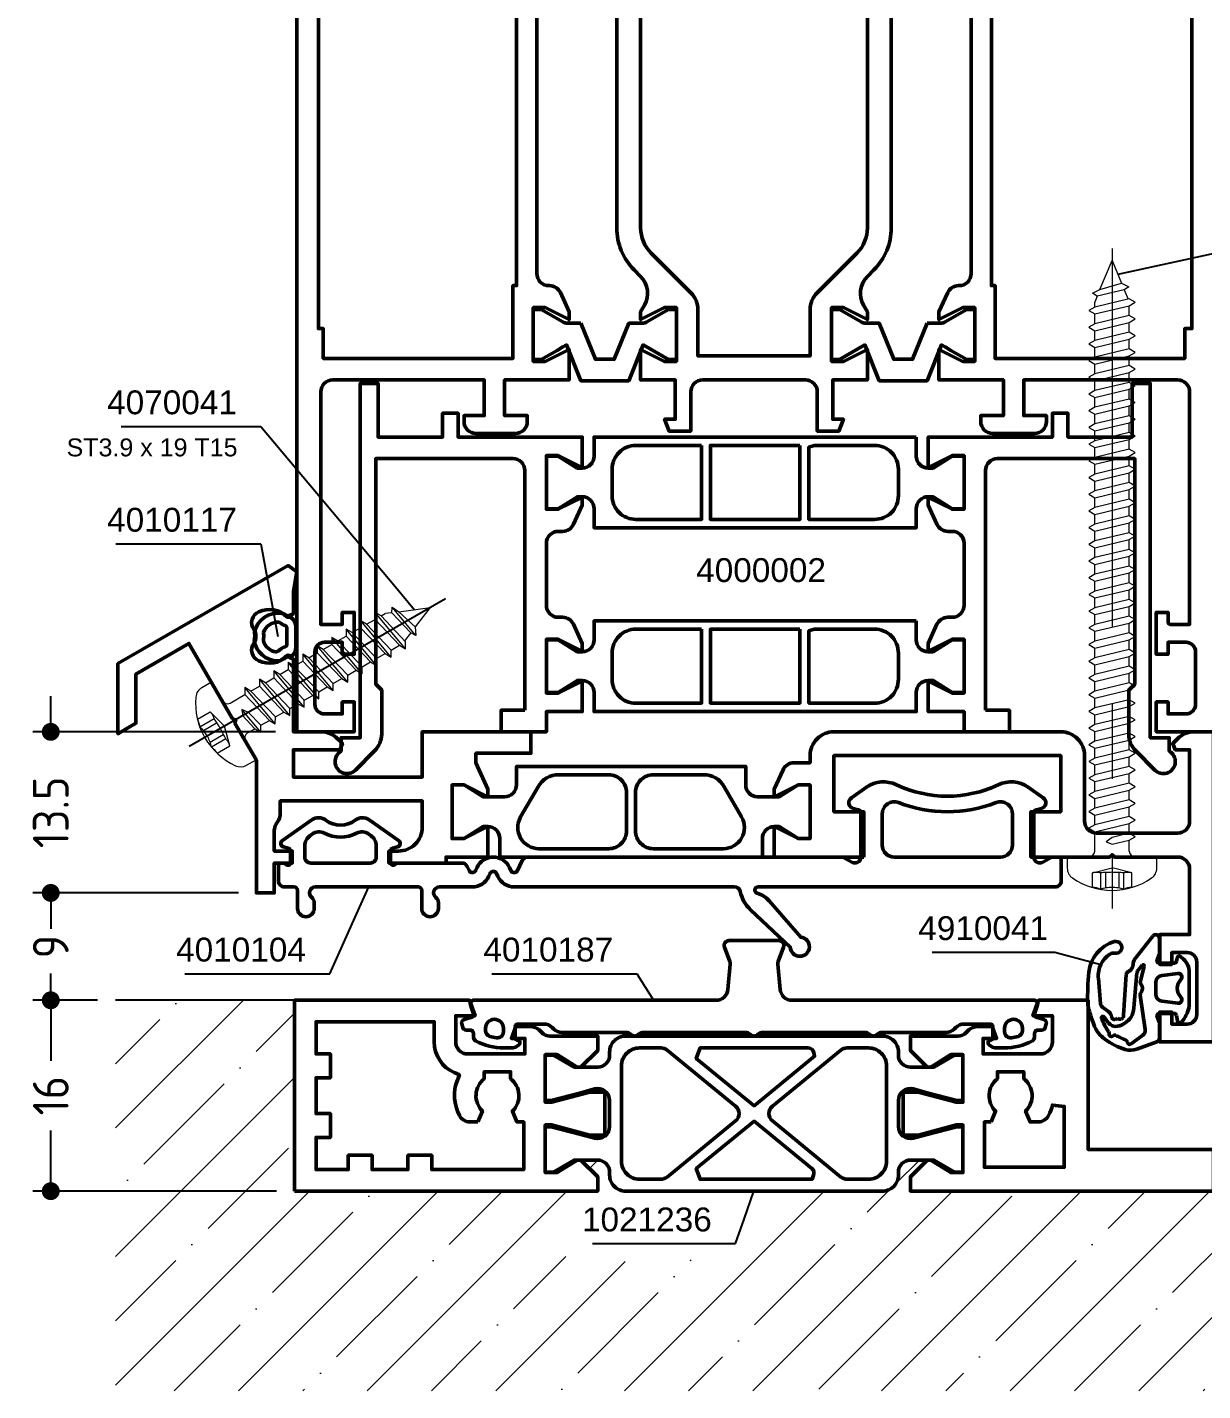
# Model space of a CAD drawing. Header units: millimetres. Extents: x 37 to 193, y 34 to 248.
# Drawn here: x 37.4 to 135.9, y 33.5 to 147.8 of the extents above; entities that cross this region are included whole.
import ezdxf
from ezdxf.enums import TextEntityAlignment as Align

# ---------------------------------------------------------------- set-up
doc = ezdxf.new("R2010")
doc.units = ezdxf.units.MM
doc.linetypes.add('CENTER', pattern=[50.8, 31.75, -6.35, 6.35, -6.35])
doc.linetypes.add('HIDDEN', pattern=[9.525, 6.35, -3.175])
for name, color, linetype, lineweight in [('AM_5', 3, 'Continuous', 25), ('AM_C', 50, 'Continuous', 50), ('AM_S', 80, 'Continuous', 50), ('Cent3', 70, 'CENTER', 18), ('CHide4', 10, 'HIDDEN', 13), ('Cont2', 2, 'Continuous', 25), ('Cont3', 70, 'Continuous', 18), ('Cont4', 10, 'Continuous', 13)]:
    doc.layers.add(name, color=color, linetype=linetype, lineweight=lineweight)
doc.layers.add('Cent4', color=10, linetype='CENTER')
doc.layers.add('WBC-GER-ENG', color=7, linetype='Continuous')
doc.styles.add('HBS_DIMTEXTSTYLE', font='isocp.shx')
doc.styles.add('SWISSL', font='swissl.ttf')
doc.dimstyles.new('Konstruktionsschnitt 1-1$0', dxfattribs={"dimscale": 0, "dimtxt": 3, "dimasz": 1.5, "dimexe": 1.5, "dimexo": 1.5, "dimgap": 1.5, "dimtad": 0, "dimdsep": 46, "dimtxsty": 'HBS_DIMTEXTSTYLE', "dimblk": 'PUNKT', "dimcen": 0, "dimclrd": 3, "dimclre": 3, "dimclrt": 2, "dimadec": 1, "dimazin": 2, "dimtfac": 0.7, "dimtofl": 0, "dimtmove": 0, "dimatfit": 3, "dimfxl": 0, "dimtolj": 1, "dimtzin": 0, "dimarcsym": 0})

# ---------------------------------------------------------------- blocks, each defined once
blk = doc.blocks.new('ws4070043')
at = {"layer": 'Cent3'}
blk.add_line((0, -51), (0, 4.3), dxfattribs=at)
at = {"layer": 'CHide4', "ltscale": 0.3}
for p, q in [((-0.97, 1.33), (-0.97, 2.72)), ((-0.56, 1.33), (-0.56, 2.61)), ((0.56, 1.33), (0.56, 2.61)), ((0.97, 1.33), (0.97, 2.72))]:
    blk.add_line(p, q, dxfattribs=at)
for points in [[(-1.65, 2.56), (-1.65, 1.33)], [(1.65, 2.56), (1.65, 1.33)], [(-1.65, 1.33), (0, 0.89)], [(1.65, 1.33), (0, 0.89)]]:
    blk.add_lwpolyline(points, dxfattribs=at)
for centre, radius, start, end in [((-1.59, 3.84), 1.28, 267.2848, 298.8872), ((0, 5.49), 2.94, 250.6988, 289.3012), ((1.59, 3.84), 1.28, 241.1128, 272.7152), ((-1.31, 2.49), 1.21, 253.6643, 286.3357), ((0, 11.41), 10.13, 264.4948, 275.5052), ((1.31, 2.49), 1.21, 253.6643, 286.3357)]:
    blk.add_arc(centre, radius, start, end, dxfattribs=at)
at = {"layer": 'Cont4'}
blk.add_lwpolyline([(3.32, 1.75, 0.314856), (-3.32, 1.75, 0.244912), (-3.75, 0.93), (-3.75, 0), (3.75, 0), (3.75, 0.93, 0.244912), (3.32, 1.75, 0.138291)], format="xyb", dxfattribs=at)
for points in [[(-1.95, -1.7), (-1.45, -1.99), (0, -1.64), (0.5, -1.27), (0, -1.07), (-1.45, -1.41)], [(-1.95, -3.1), (-1.45, -3.39), (1.45, -2.7), (1.95, -2.41), (1.45, -2.12), (-1.45, -2.81)], [(-1.95, -4.5), (-1.45, -4.79), (1.45, -4.1), (1.95, -3.81), (1.45, -3.52), (-1.45, -4.21)], [(-1.95, -5.9), (-1.45, -6.19), (1.45, -5.5), (1.95, -5.21), (1.45, -4.92), (-1.45, -5.61)], [(-1.95, -7.3), (-1.45, -7.59), (1.45, -6.9), (1.95, -6.61), (1.45, -6.32), (-1.45, -7.01)], [(-1.95, -8.7), (-1.45, -8.99), (1.45, -8.3), (1.95, -8.01), (1.45, -7.72), (-1.45, -8.41)], [(-1.95, -10.1), (-1.45, -10.39), (1.45, -9.7), (1.95, -9.41), (1.45, -9.12), (-1.45, -9.81)], [(-1.95, -11.5), (-1.45, -11.79), (1.45, -11.1), (1.95, -10.81), (1.45, -10.52), (-1.45, -11.21)], [(-1.95, -12.9), (-1.45, -13.19), (1.45, -12.5), (1.95, -12.21), (1.45, -11.92), (-1.45, -12.61)], [(-1.95, -14.3), (-1.45, -14.59), (1.45, -13.9), (1.95, -13.61), (1.45, -13.32), (-1.45, -14.01)], [(-1.95, -15.7), (-1.45, -15.99), (1.45, -15.3), (1.95, -15.01), (1.45, -14.72), (-1.45, -15.41)], [(-1.95, -17.1), (-1.45, -17.39), (1.45, -16.7), (1.95, -16.41), (1.45, -16.12), (-1.45, -16.81)], [(-1.95, -18.5), (-1.45, -18.79), (1.45, -18.1), (1.95, -17.81), (1.45, -17.52), (-1.45, -18.21)], [(-1.95, -19.9), (-1.45, -20.19), (1.45, -19.5), (1.95, -19.21), (1.45, -18.92), (-1.45, -19.61)], [(-1.95, -21.3), (-1.45, -21.59), (1.45, -20.9), (1.95, -20.61), (1.45, -20.32), (-1.45, -21.01)], [(-1.95, -22.7), (-1.45, -22.99), (1.45, -22.3), (1.95, -22.01), (1.45, -21.72), (-1.45, -22.41)], [(-1.95, -24.1), (-1.45, -24.39), (1.45, -23.7), (1.95, -23.41), (1.45, -23.12), (-1.45, -23.81)], [(-1.95, -25.5), (-1.45, -25.79), (1.45, -25.1), (1.95, -24.81), (1.45, -24.52), (-1.45, -25.21)], [(-1.95, -26.9), (-1.45, -27.19), (1.45, -26.5), (1.95, -26.21), (1.45, -25.92), (-1.45, -26.61)], [(-1.95, -28.3), (-1.45, -28.59), (1.45, -27.9), (1.95, -27.61), (1.45, -27.32), (-1.45, -28.01)], [(-1.95, -29.7), (-1.45, -29.99), (1.45, -29.3), (1.95, -29.01), (1.45, -28.72), (-1.45, -29.41)], [(-1.95, -31.1), (-1.45, -31.39), (1.45, -30.7), (1.95, -30.41), (1.45, -30.12), (-1.45, -30.81)], [(-1.95, -32.5), (-1.45, -32.79), (1.45, -32.1), (1.95, -31.81), (1.45, -31.52), (-1.45, -32.21)], [(-1.95, -33.9), (-1.45, -34.19), (1.45, -33.5), (1.95, -33.21), (1.45, -32.92), (-1.45, -33.61)], [(-1.95, -35.3), (-1.45, -35.59), (1.45, -34.9), (1.95, -34.61), (1.45, -34.32), (-1.45, -35.01)], [(-1.95, -36.7), (-1.45, -36.99), (1.45, -36.3), (1.95, -36.01), (1.45, -35.72), (-1.45, -36.41)], [(-1.95, -38.1), (-1.45, -38.39), (1.45, -37.7), (1.95, -37.41), (1.45, -37.12), (-1.45, -37.81)], [(-1.95, -39.5), (-1.45, -39.79), (1.45, -39.1), (1.95, -38.81), (1.45, -38.52), (-1.45, -39.21)], [(-1.95, -40.9), (-1.45, -41.19), (1.45, -40.5), (1.95, -40.21), (1.45, -39.92), (-1.45, -40.61)], [(-1.95, -42.3), (-1.45, -42.59), (1.45, -41.9), (1.95, -41.61), (1.45, -41.32), (-1.45, -42.01)], [(-1.95, -43.7), (-1.45, -43.99), (1.45, -43.3), (1.95, -43.01), (1.45, -42.72), (-1.45, -43.41)], [(-1.45, -45.39), (1.45, -44.7), (1.95, -44.41), (1.45, -44.12), (-1.45, -44.81), (-1.95, -45.1)], [(-1.45, -46.21), (-1.95, -46.5), (-1.45, -46.79), (1.45, -46.1), (1.95, -45.81), (1.45, -45.52)], [(1.24, -47), (1.63, -47.27), (1.01, -47.57), (-0.78, -48.11), (-1.41, -47.8), (-1.02, -47.54)]]:
    blk.add_lwpolyline(points, close=True, dxfattribs=at)
for points in [[(-1.45, -0.5), (-1.45, -1.41)], [(1.45, -0.5), (1.45, -2.12)], [(-1.45, -1.99), (-1.45, -2.81)], [(-1.45, -3.39), (-1.45, -4.21)], [(1.45, -2.7), (1.45, -3.52)], [(1.45, -4.1), (1.45, -4.92)], [(-1.45, -4.79), (-1.45, -5.61)], [(1.45, -5.5), (1.45, -6.32)], [(-1.45, -6.19), (-1.45, -7.01)], [(-1.45, -7.59), (-1.45, -8.41)], [(1.45, -6.9), (1.45, -7.72)], [(-1.45, -8.99), (-1.45, -9.81)], [(1.45, -8.3), (1.45, -9.12)], [(1.45, -9.7), (1.45, -10.52)], [(-1.45, -10.39), (-1.45, -11.21)], [(1.45, -11.1), (1.45, -11.92)], [(-1.45, -11.79), (-1.45, -12.61)], [(1.45, -12.5), (1.45, -13.32)], [(-1.45, -13.19), (-1.45, -14.01)], [(-1.45, -14.59), (-1.45, -15.41)], [(1.45, -13.9), (1.45, -14.72)], [(-1.45, -15.99), (-1.45, -16.81)], [(1.45, -15.3), (1.45, -16.12)], [(1.45, -16.7), (1.45, -17.52)], [(-1.45, -17.39), (-1.45, -18.21)], [(1.45, -18.1), (1.45, -18.92)], [(-1.45, -18.79), (-1.45, -19.61)], [(-1.45, -20.19), (-1.45, -21.01)], [(1.45, -19.5), (1.45, -20.32)], [(-1.45, -21.59), (-1.45, -22.41)], [(1.45, -20.9), (1.45, -21.72)], [(1.45, -22.3), (1.45, -23.12)], [(-1.45, -22.99), (-1.45, -23.81)], [(1.45, -23.7), (1.45, -24.52)], [(-1.45, -24.39), (-1.45, -25.21)], [(1.45, -25.1), (1.45, -25.92)], [(-1.45, -25.79), (-1.45, -26.61)], [(-1.45, -27.19), (-1.45, -28.01)], [(1.45, -26.5), (1.45, -27.32)], [(1.45, -27.9), (1.45, -28.72)], [(-1.45, -28.59), (-1.45, -29.41)], [(1.45, -29.3), (1.45, -30.12)], [(-1.45, -29.99), (-1.45, -30.81)], [(1.45, -30.7), (1.45, -31.52)], [(-1.45, -31.39), (-1.45, -32.21)], [(-1.45, -32.79), (-1.45, -33.61)], [(1.45, -32.1), (1.45, -32.92)], [(-1.45, -34.19), (-1.45, -35.01)], [(1.45, -33.5), (1.45, -34.32)], [(1.45, -34.9), (1.45, -35.72)], [(-1.45, -35.59), (-1.45, -36.41)], [(1.45, -36.3), (1.45, -37.12)], [(-1.45, -36.99), (-1.45, -37.81)], [(1.45, -37.7), (1.45, -38.52)], [(-1.45, -38.39), (-1.45, -39.21)], [(-1.45, -39.79), (-1.45, -40.61)], [(1.45, -39.1), (1.45, -39.92)], [(1.45, -40.5), (1.45, -41.32)], [(-1.45, -41.19), (-1.45, -42.01)], [(1.45, -41.9), (1.45, -42.72)], [(-1.45, -42.59), (-1.45, -43.41)], [(1.45, -43.3), (1.45, -44.12)], [(-1.45, -43.99), (-1.45, -44.81)], [(-1.45, -45.39), (-1.45, -46.21)], [(1.45, -44.7), (1.45, -45.52)], [(-1.02, -47.54), (-1.34, -46.76)], [(1.24, -47), (1.45, -46.5)], [(1.45, -46.1), (1.45, -46.5)], [(1.01, -47.57), (0, -50), (-0.78, -48.11)]]:
    blk.add_lwpolyline(points, dxfattribs=at)
for centre, start, end in [((-1.95, -0.5), 0, 90), ((1.95, -0.5), 90, 180)]:
    blk.add_arc(centre, 0.5, start, end, dxfattribs=at)
blk = doc.blocks.new('*S399')
at = {"layer": 'WBC-GER-ENG', "color": 3}
for p, q in [((154.08, 132.62), (131.22, 127.64)), ((192.27, 132.62), (154.08, 132.62))]:
    blk.add_line(p, q, dxfattribs=at)
at = {"layer": 'WBC-GER-ENG', "color": 3, "linetype": 'Continuous'}
blk.add_line((131.22, 127.64), (128.77, 127.11), dxfattribs=at)
at = {"layer": 'WBC-GER-ENG', "color": 2, "insert": (156.08, 133.62), "char_height": 2, "attachment_point": 7, "style": 'SWISSL'}
blk.add_mtext('4070044\\PST3.9 x 50 T15\\PSchraubenabstand < 400 mm\\P\\fSwis721 Lt BT|b0|i1|c0|p34;Screw distance < 400 mm', dxfattribs=at)
blk = doc.blocks.new('ws4070041')
at = {"layer": 'Cent4'}
blk.add_line((0, -20.5), (0, 4.3), dxfattribs=at)
at = {"layer": 'CHide4'}
for p, q in [((-0.97, 1.33), (-0.97, 2.72)), ((-0.56, 1.33), (-0.56, 2.61)), ((0.56, 1.33), (0.56, 2.61)), ((0.97, 1.33), (0.97, 2.72))]:
    blk.add_line(p, q, dxfattribs=at)
for points in [[(-1.65, 2.56), (-1.65, 1.33)], [(1.65, 2.56), (1.65, 1.33)], [(-1.65, 1.33), (0, 0.89)], [(1.65, 1.33), (0, 0.89)]]:
    blk.add_lwpolyline(points, dxfattribs=at)
for centre, radius, start, end in [((-1.59, 3.84), 1.28, 267.2848, 298.8872), ((0, 5.49), 2.94, 250.6988, 289.3012), ((1.59, 3.84), 1.28, 241.1128, 272.7152), ((-1.31, 2.49), 1.21, 253.6643, 286.3357), ((0, 11.41), 10.13, 264.4948, 275.5052), ((1.31, 2.49), 1.21, 253.6643, 286.3357)]:
    blk.add_arc(centre, radius, start, end, dxfattribs=at)
at = {"layer": 'Cont3'}
blk.add_lwpolyline([(3.32, 1.75, 0.314856), (-3.32, 1.75, 0.244912), (-3.75, 0.93), (-3.75, 0), (3.75, 0), (3.75, 0.93, 0.244912), (3.32, 1.75, 0.138291)], format="xyb", dxfattribs=at)
for points in [[(-1.95, -1.5), (-1.45, -1.79), (0, -1.44), (0.5, -1.07), (0, -0.87), (-1.45, -1.21)], [(-1.95, -2.9), (-1.45, -3.19), (1.45, -2.5), (1.95, -2.21), (1.45, -1.92), (-1.45, -2.61)], [(-1.95, -4.3), (-1.45, -4.59), (1.45, -3.9), (1.95, -3.61), (1.45, -3.32), (-1.45, -4.01)], [(-1.95, -5.7), (-1.45, -5.99), (1.45, -5.3), (1.95, -5.01), (1.45, -4.72), (-1.45, -5.41)], [(-1.95, -7.1), (-1.45, -7.39), (1.45, -6.7), (1.95, -6.41), (1.45, -6.12), (-1.45, -6.81)], [(-1.95, -8.5), (-1.45, -8.79), (1.45, -8.1), (1.95, -7.81), (1.45, -7.52), (-1.45, -8.21)], [(-1.95, -9.9), (-1.45, -10.19), (1.45, -9.5), (1.95, -9.21), (1.45, -8.92), (-1.45, -9.61)], [(-1.95, -11.3), (-1.45, -11.59), (1.45, -10.9), (1.95, -10.61), (1.45, -10.32), (-1.45, -11.01)], [(-1.95, -12.7), (-1.45, -12.99), (1.45, -12.3), (1.95, -12.01), (1.45, -11.72), (-1.45, -12.41)], [(-1.45, -14.39), (1.45, -13.7), (1.95, -13.41), (1.45, -13.12), (-1.45, -13.81), (-1.95, -14.1)], [(-1.45, -15.21), (-1.95, -15.5), (-1.45, -15.79), (1.45, -15.1), (1.95, -14.81), (1.45, -14.52)], [(1.24, -16), (1.63, -16.27), (1.01, -16.57), (-0.78, -17.11), (-1.41, -16.8), (-1.02, -16.54)]]:
    blk.add_lwpolyline(points, close=True, dxfattribs=at)
for points in [[(-1.95, -1.5), (0.5, -1.07)], [(-1.45, -0.5), (-1.45, -1.21)], [(1.45, -0.5), (1.45, -1.92)], [(-1.95, -2.9), (1.95, -2.21)], [(-1.45, -1.79), (-1.45, -2.61)], [(-1.45, -1.79), (-1.45, -2.61)], [(-1.45, -1.79), (-1.45, -2.21)], [(-1.45, -3.19), (-1.45, -4.01)], [(1.45, -2.5), (1.45, -3.32)], [(-1.95, -4.3), (1.95, -3.61)], [(1.45, -3.9), (1.45, -4.72)], [(-1.95, -5.7), (1.95, -5.01)], [(-1.45, -4.59), (-1.45, -5.41)], [(1.45, -5.3), (1.45, -6.12)], [(-1.95, -7.1), (1.95, -6.41)], [(-1.45, -5.99), (-1.45, -6.81)], [(1.45, -6.7), (1.45, -7.52)], [(-1.95, -8.5), (1.95, -7.81)], [(-1.45, -7.39), (-1.45, -8.21)], [(-1.45, -8.79), (-1.45, -9.61)], [(1.45, -8.1), (1.45, -8.92)], [(-1.95, -9.9), (1.95, -9.21)], [(-1.45, -10.19), (-1.45, -11.01)], [(1.45, -9.5), (1.45, -10.32)], [(-1.95, -11.3), (1.95, -10.61)], [(1.45, -10.9), (1.45, -11.72)], [(-1.95, -12.7), (1.95, -12.01)], [(-1.45, -11.59), (-1.45, -12.41)], [(1.45, -12.3), (1.45, -13.12)], [(-1.95, -14.1), (1.95, -13.41)], [(-1.45, -12.99), (-1.45, -13.81)], [(1.45, -13.7), (1.45, -14.52)], [(-1.95, -15.5), (1.95, -14.81)], [(-1.45, -14.39), (-1.45, -15.21)], [(-1.02, -16.54), (-1.34, -15.76)], [(1.24, -16), (1.45, -15.5)], [(1.45, -15.1), (1.45, -15.5)], [(-1.41, -16.8), (1.63, -16.27)], [(1.01, -16.57), (0, -19), (-0.78, -17.11)]]:
    blk.add_lwpolyline(points, dxfattribs=at)
for centre, start, end in [((-1.95, -0.5), 0, 90), ((1.95, -0.5), 90, 180)]:
    blk.add_arc(centre, 0.5, start, end, dxfattribs=at)
blk = doc.blocks.new('*S400')
at = {"layer": 'AM_5', "color": 3}
for p, q in [((45.26, 114.36), (56.96, 114.36)), ((56.96, 114.36), (68.24, 100.92))]:
    blk.add_line(p, q, dxfattribs=at)
at = {"layer": 'AM_5', "color": 3, "linetype": 'Continuous'}
blk.add_line((68.24, 100.92), (69.84, 99.01), dxfattribs=at)
at = {"layer": 'AM_5', "color": 2, "insert": (54.96, 115.36), "char_height": 2, "attachment_point": 9, "style": 'SWISSL'}
blk.add_mtext('4070041', dxfattribs=at)
blk = doc.blocks.new('ZAHL rechts')
at = {"layer": 'AM_5', "color": 2, "style": 'SWISSL'}
blk.add_attdef('XXX', text='', height=1.5, dxfattribs=at).set_placement((-1.95, -2.5), align=Align.RIGHT)
blk = doc.blocks.new('PUNKT')
at = {"color": 0, "linetype": 'Continuous'}
blk.add_line((-0.5, 0), (-1, 0), dxfattribs=at)
at = {"color": 0, "linetype": 'Continuous', "const_width": 0.5}
blk.add_lwpolyline([(-0.25, 0, 1), (0.25, 0, 1)], format="xyb", close=True, dxfattribs=at)
blk = doc.blocks.new('*D50')
at = {"layer": 'AM_5', "color": 3, "lineweight": -2, "transparency": 16777216}
for p, q in [((39.36, 90.27), (39.36, 91.77)), ((58.19, 88.77), (37.86, 88.77)), ((55.09, 75.27), (37.86, 75.27)), ((39.36, 73.77), (39.36, 72.27))]:
    blk.add_line(p, q, dxfattribs=at)
at = {"layer": 'AM_5', "color": 3, "lineweight": -2, "transparency": 16777216, "xscale": 1.5, "yscale": 1.5, "zscale": 1.5}
for p, rotation in [((39.36, 88.77), 270), ((39.36, 75.27), 90)]:
    blk.add_blockref('PUNKT', p, dxfattribs=dict(at, rotation=rotation))
at = {"layer": 'AM_5', "color": 2, "transparency": 16777216, "insert": (39.36, 82.02), "char_height": 3, "attachment_point": 5, "rotation": 90, "style": 'HBS_DIMTEXTSTYLE'}
blk.add_mtext('\\A1;13.5', dxfattribs=at)
blk = doc.blocks.new('*D51')
at = {"layer": 'AM_5', "color": 3, "lineweight": -2, "transparency": 16777216}
for p, q in [((55.09, 75.27), (37.86, 75.27)), ((39.36, 73.77), (39.36, 73.04)), ((39.36, 67.77), (39.36, 68.51)), ((43.29, 66.27), (37.86, 66.27))]:
    blk.add_line(p, q, dxfattribs=at)
at = {"layer": 'AM_5', "color": 3, "lineweight": -2, "transparency": 16777216, "xscale": 1.5, "yscale": 1.5, "zscale": 1.5}
for p, rotation in [((39.36, 75.27), 90), ((39.36, 66.27), 270)]:
    blk.add_blockref('PUNKT', p, dxfattribs=dict(at, rotation=rotation))
at = {"layer": 'AM_5', "color": 2, "transparency": 16777216, "insert": (39.36, 70.77), "char_height": 3, "attachment_point": 5, "rotation": 90, "style": 'HBS_DIMTEXTSTYLE'}
blk.add_mtext('\\A1;9', dxfattribs=at)
blk = doc.blocks.new('*D52')
at = {"layer": 'AM_5', "color": 3, "lineweight": -2, "transparency": 16777216}
for p, q in [((43.29, 66.27), (37.86, 66.27)), ((39.36, 64.77), (39.36, 61.2)), ((39.36, 51.77), (39.36, 55.35)), ((58.29, 50.27), (37.86, 50.27))]:
    blk.add_line(p, q, dxfattribs=at)
at = {"layer": 'AM_5', "color": 3, "lineweight": -2, "transparency": 16777216, "xscale": 1.5, "yscale": 1.5, "zscale": 1.5}
for p, rotation in [((39.36, 66.27), 90), ((39.36, 50.27), 270)]:
    blk.add_blockref('PUNKT', p, dxfattribs=dict(at, rotation=rotation))
at = {"layer": 'AM_5', "color": 2, "transparency": 16777216, "insert": (39.36, 58.27), "char_height": 3, "attachment_point": 5, "rotation": 90, "style": 'HBS_DIMTEXTSTYLE'}
blk.add_mtext('\\A1;16', dxfattribs=at)
blk = doc.blocks.new('*S401')
at = {"layer": 'AM_5', "color": 3}
for p, q in [((44.81, 104.52), (56.96, 104.52)), ((56.96, 104.52), (57.93, 99.23))]:
    blk.add_line(p, q, dxfattribs=at)
at = {"layer": 'AM_5', "color": 3, "linetype": 'Continuous'}
blk.add_line((57.93, 99.23), (58.38, 96.77), dxfattribs=at)
at = {"layer": 'AM_5', "color": 2, "insert": (54.96, 105.52), "char_height": 2, "attachment_point": 9, "style": 'SWISSL'}
blk.add_mtext('4010117', dxfattribs=at)
blk = doc.blocks.new('*S403')
at = {"layer": 'AM_5', "color": 3, "linetype": 'Continuous'}
blk.add_line((64.98, 73.49), (66, 75.77), dxfattribs=at)
at = {"layer": 'AM_5', "color": 3}
for p, q in [((62.74, 68.49), (64.98, 73.49)), ((50.59, 68.49), (62.74, 68.49))]:
    blk.add_line(p, q, dxfattribs=at)
at = {"layer": 'AM_5', "color": 2, "insert": (60.74, 69.49), "char_height": 2, "attachment_point": 9, "style": 'SWISSL'}
blk.add_mtext('4010104', dxfattribs=at)
blk = doc.blocks.new('*S404')
at = {"layer": 'AM_5', "color": 3}
for p, q in [((76.33, 68.49), (88.49, 68.49)), ((88.49, 68.49), (88.54, 68.4))]:
    blk.add_line(p, q, dxfattribs=at)
at = {"layer": 'AM_5', "color": 3, "linetype": 'Continuous'}
blk.add_line((88.54, 68.4), (89.86, 66.27), dxfattribs=at)
at = {"layer": 'AM_5', "color": 2, "insert": (86.49, 69.49), "char_height": 2, "attachment_point": 9, "style": 'SWISSL'}
blk.add_mtext('4010187', dxfattribs=at)
blk = doc.blocks.new('*S405')
at = {"layer": 'AM_5', "color": 3, "linetype": 'Continuous'}
blk.add_line((97.46, 47.91), (98.28, 50.27), dxfattribs=at)
at = {"layer": 'AM_5', "color": 3}
for p, q in [((96.75, 45.87), (97.46, 47.91)), ((84.75, 45.87), (96.75, 45.87))]:
    blk.add_line(p, q, dxfattribs=at)
at = {"layer": 'AM_5', "color": 2, "insert": (94.75, 46.87), "char_height": 2, "attachment_point": 9, "style": 'SWISSL'}
blk.add_mtext('1021236', dxfattribs=at)
blk = doc.blocks.new('*S406')
at = {"layer": 'AM_5', "color": 3}
for p, q in [((113.23, 70.29), (120.43, 70.29)), ((120.43, 70.29), (123.49, 70.29)), ((123.49, 70.29), (124.94, 69.91))]:
    blk.add_line(p, q, dxfattribs=at)
at = {"layer": 'AM_5', "color": 3, "linetype": 'Continuous'}
blk.add_line((124.94, 69.91), (127.36, 69.27), dxfattribs=at)
at = {"layer": 'AM_5', "color": 2, "insert": (122.93, 71.29), "char_height": 2, "attachment_point": 9, "style": 'SWISSL'}
blk.add_mtext('4910041', dxfattribs=at)
blk = doc.blocks.new('WI4910041')
for p, q in [((5.85, 2.5), (3, 2.5)), ((1.77, 1.51), (2.23, 1.43)), ((2.4, 1.23), (2.4, 0)), ((6.6, 0), (6.6, 1.23)), ((6.77, 1.43), (7.03, 1.48)), ((7.15, 1.81), (6.95, 2.02)), ((0.02, -0.2), (-0.6, -1.9)), ((1.56, 0), (0.3, 0)), ((2.13, -0.19), (1.67, -0.02)), ((7.34, -0.02), (6.87, -0.19)), ((6.89, -2.1), (8.88, -0.54)), ((8.7, 0), (7.44, 0)), ((-0.16, -2.37), (0.56, -1.39)), ((3.93, -1.6), (1.04, -1.19)), ((2.86, -2.13), (5.79, -1.89)), ((6.35, -1.26), (5.11, -1.59)), ((6.04, -1.74), (6.44, -1.43)), ((6.13, -2.34), (6.25, -2.26)), ((2.25, -2.99), (5.66, -2.79)), ((2.93, -4.76), (2.52, -4.23)), ((3.17, -4.93), (3.17, -4.93)), ((5.36, -5.11), (3.21, -4.94))]:
    blk.add_line(p, q)
blk.add_lwpolyline([(5.24, 1.81, -0.717695), (5.75, 1.56), (5.58, 0.23, -0.378866), (4.99, -0.3), (4.01, -0.3, -0.378866), (3.42, 0.23), (3.25, 1.56, -0.717695), (3.76, 1.81, 0.421053), (5.24, 1.81)], format="xyb", close=True)
for centre, radius, start, end in [((3.61, -0.43), 3, 103.5696, 130.2736), ((3, 2.1), 0.4, 90, 103.5696), ((5.85, 1), 1.5, 43, 90), ((1.8, 1.71), 0.2, 130.2736, 260), ((2.2, 1.23), 0.2, 0, 80), ((6.8, 1.23), 0.2, 100, 180), ((7, 1.67), 0.2, 280, 43), ((6.8, 0), 0.2, 180, 290), ((8.7, -0.3), 0.3, 308, 90), ((0.3, -0.3), 0.3, 90, 160), ((1.56, -0.3), 0.3, 70, 90), ((2.2, 0), 0.2, 250, 360), ((7.44, -0.3), 0.3, 90, 110), ((0.81, -2.42), 1.5, 160, 197.1602), ((0.97, -1.69), 0.5, 82, 143.4354), ((3.01, -3.92), 1.8, 94.6633, 121.9592), ((3.97, -1.3), 0.3, 262, 311.4096), ((4.5, -1.9), 0.5, 48.5904, 131.4096), ((5.03, -1.3), 0.3, 228.5904, 285), ((5.43, -0.95), 1, 291.0142, 308), ((6.5, -2.7), 0.5, 85.457, 119.5071), ((6.38, -1.35), 0.1, 308, 105), ((6.58, -1.7), 0.5, 265.457, 308), ((4.81, -1.18), 5.69, 197.1602, 216.4401), ((0, -2.48), 0.2, 143.4354, 266.101), ((-0.03, -2.88), 0.2, 24.2258, 86.101), ((17.66, 5.08), 19.2, 204.2258, 207.0051), ((3.08, -3.87), 1.8, 124.6775, 168.483), ((2.41, -3.25), 0.5, 173.4787, 212.423), ((2.12, -3.22), 0.2, 116.4888, 173.4787), ((2.25, -3.49), 0.5, 90, 116.4888), ((5.48, -2.33), 0.5, 291.0142, 333.5572), ((6.37, -2.77), 0.5, 119.5071, 153.5572), ((7.93, -3.64), 0.5, 343.1179, 192.4114), ((2.26, -3.15), 2.47, 214.7922, 246.9093), ((0.66, -4.02), 0.2, 133.9164, 281.0766), ((0.38, -3.73), 0.2, 313.9164, 27.0051), ((0.73, -4.41), 0.2, 55.0134, 101.0766), ((3.48, -0.49), 4.59, 235.0134, 251.5618), ((2.05, -3.67), 0.748, 167.7544, 233.7522), ((-1.3, -8.64), 5.24, 49.232, 56.3659), ((2.08, -3.77), 0.2, 166.6846, 234.0877), ((2.37, -3.84), 0.5, 139.9169, 166.6846), ((2.26, -3.53), 0.5, 234.0877, 261.8095), ((2.12, -4.52), 0.5, 36.2745, 81.8095), ((5.54, -2.92), 2.2, 265.4372, 326.3909), ((5.54, -2.92), 3, 275.8819, 343.1179), ((6.95, -3.86), 0.5, 326.3909, 12.4114), ((8.53, 13.22), 20, 248.7801, 253.1178), ((2.06, -4.75), 0.1, 250.209, 52.4915), ((3.33, -4.47), 0.5, 216.2745, 243.0393), ((3.28, -4.44), 0.5, 249.8974, 257.7441), ((3.24, -4.64), 0.3, 257.7441, 265.4372), ((3.3, -4), 2, 253.1178, 268.4274), ((3.8, 13.99), 20, 268.4274, 275.8819)]:
    blk.add_arc(centre, radius, start, end)
blk = doc.blocks.new('WI1021232')
for points in [[(-5.4, 1.08), (-5.13, 1), (-5.2, 0.73), (-3.4, -2.39), (-3.4, -13.5), (-1.9, -13.5), (-1.9, -11), (-0.4, -11), (-0.4, -10), (-1.9, -10), (-1.9, -8.27, -0.131652), (-1.77, -7.77), (-1.53, -7.37, 0.131652), (-1.4, -6.87), (-1.4, -5.8), (10.5, -5.8), (10.5, -8, -0.414214), (8.5, -10), (7.7, -10), (7.7, -11), (12.5, -11), (12.5, -10.5), (16, -10.5), (16, -7.95), (14, -8.95), (13, -8.95), (13, -4.45), (14, -4.45), (16, -5.45), (16, -4.8), (15, -2.6), (15, -1.8), (19.6, -1.8), (19.6, 0), (10.5, 0), (10.5, -3.8), (-0.3, -3.8), (-0.3, -1.5), (3.6, -1.5), (3.81, -0.99), (3.41, -0.59, 0.198912), (2, 0), (-0.3, 0), (-0.3, 6.1), (-0.8, 6.32, -0.293313), (-3.2, 5.94, -0.473601), (-3.62, 7.43, 0.314793), (-3.62, 8.57, -0.473601), (-3.2, 10.06, -0.293313), (-0.8, 9.68), (-0.3, 9.9), (-0.3, 11.75), (-0.01, 13.41), (-0.75, 13.93), (-15, 5.71), (-15, -0.16), (-13.5, 0.71), (-13.5, 4.84), (-9.05, 7.41), (-5.4, 1.08)], [(47.5, -10.5), (47.5, -6.7), (45, -6.7), (45, -2), (64, -2), (64, -6.7), (61.5, -6.7), (61.5, -10.5), (68.1, -10.5), (68.3, -10.3), (68.5, -10.5), (73.8, -10.5, -0.414214), (74.8, -11.5), (74.8, -17), (72.3, -17), (72.3, -19.5), (73.3, -19.5), (73.3, -18.5), (74.6, -18.5, -0.414214), (75.4, -19.3), (75.4, -23.7, -0.414214), (74.6, -24.5), (73.3, -24.5), (73.3, -23.5), (72.3, -23.5), (72.3, -26), (76.8, -26), (76.8, 0), (75.2, 0, 0.198912), (73.79, -0.59), (73.39, -0.99), (73.6, -1.5), (74.8, -1.5), (74.8, -7.5, -0.414214), (73.8, -8.5), (67, -8.5, -0.414214), (66, -7.5), (66, -2, 0.414214), (64, 0), (45, 0, 0.414214), (43, -2), (43, -2.6), (41.64, -2.6, 0.294108), (40.73, -3.19), (40, -4.8), (40, -5.45), (42, -4.45), (43, -4.45), (43, -8.95), (42, -8.95), (40, -7.95), (40, -10.5), (47.5, -10.5)], [(17, -10.5), (17, -8.95, 0.414214), (16, -7.95), (15.6, -7.95), (14, -8.95), (13, -8.95), (13, -4.45), (14, -4.45), (15.6, -5.45), (17.4, -5.45, 0.414214), (18.4, -4.45), (18.4, -2.9), (37.6, -2.9), (37.6, -4.45, 0.414214), (38.6, -5.45), (40.4, -5.45), (42, -4.45), (43, -4.45), (43, -8.95), (42, -8.95), (40.4, -7.95), (40, -7.95, 0.414214), (39, -8.95), (39, -10.5), (17, -10.5)], [(26.12, -9.8, 0.414214), (27.62, -8.3), (27.62, -5.1, 0.414214), (26.12, -3.6), (21.93, -3.6, 0.267949), (20.2, -4.6), (18.74, -7.13, 0.57735), (20.28, -9.8), (26.12, -9.8)], [(29.87, -9.8, -0.414214), (28.37, -8.3), (28.37, -5.1, -0.414214), (29.87, -3.6), (34.07, -3.6, -0.267949), (35.8, -4.6), (37.26, -7.13, -0.57735), (35.72, -9.8), (29.87, -9.8)]]:
    blk.add_lwpolyline(points, format="xyb", close=True)
blk = doc.blocks.new('WI1021236')
for points in [[(0, -16), (0, 0), (14.66, 0), (15.13, -1.3), (13.5, -1.3), (13.5, -3.5, 0.414214), (14.5, -4.5), (19.3, -4.5), (19.3, -3.2), (18.17, -3.2), (18.54, -2.2), (19.79, -2.2, -0.198912), (20.49, -2.49), (20.71, -2.71, 0.198912), (21.41, -3), (25.4, -3), (25.4, -4.2), (24, -5.6), (23.68, -5.6), (22, -4.55), (21, -4.55), (21, -8.55), (21.57, -8.55), (24.74, -7.7), (26, -7.7), (26, -11.3), (24.74, -11.3), (21.57, -10.45), (21, -10.45), (21, -14.45), (22, -14.45), (23.68, -13.4), (24, -13.4), (25.4, -14.8), (25.4, -16), (0, -16)], [(55.59, -3, 0.198912), (56.29, -2.71), (56.51, -2.49, -0.198912), (57.21, -2.2), (58.46, -2.2), (58.83, -3.2), (57.7, -3.2), (57.7, -4.5), (62.5, -4.5, 0.414214), (63.5, -3.5), (63.5, -1.3), (61.87, -1.3), (62.34, 0), (66.5, 0), (66.5, -12.5), (77, -12.5), (77, -16), (51.6, -16), (51.6, -14.8), (53, -13.4), (53.32, -13.4), (55, -14.45), (56, -14.45), (56, -10.45), (55.43, -10.45), (52.26, -11.3), (51, -11.3), (51, -7.7), (52.26, -7.7), (55.43, -8.55), (56, -8.55), (56, -4.55), (55, -4.55), (53.32, -5.6), (53, -5.6), (51.6, -4.2), (51.6, -3), (55.59, -3)], [(15.37, -10.2), (15.74, -9.29, -0.455203), (15.9, -6.58), (15.9, -6), (18.1, -6), (18.1, -6.58, -0.455203), (18.26, -9.29), (18.63, -10.2), (19.2, -10.2), (19.2, -14.2), (11.5, -14.2), (11.5, -13), (9.5, -13), (9.5, -14.2), (6.5, -14.2), (6.5, -13), (4.5, -13), (4.5, -14.2), (1.8, -14.2), (1.8, -11.5), (3, -11.5), (3, -9.5), (1.8, -9.5), (1.8, -6.5), (3, -6.5), (3, -4.5), (1.8, -4.5), (1.8, -1.8), (11.7, -1.8), (11.7, -3.5, 0.297809), (13.38, -6.06), (13.81, -6.26), (13.64, -6.7, 0.215335), (13.81, -9.66, 0.279739), (14.69, -10.2), (15.37, -10.2)], [(27.75, -16, -0.414214), (26.4, -14.65), (26.4, -14.4, 0.414214), (25.4, -13.4), (23.43, -13.4), (21.7, -14.4), (21, -14.4), (21, -10.6), (21.5, -10.6), (24, -11.25), (25.14, -11.56, 0.493146), (26.4, -10.59), (26.4, -8.41, 0.493145), (25.14, -7.44), (24, -7.75), (21.5, -8.4), (21, -8.4), (21, -4.6), (21.7, -4.6), (23.43, -5.6), (25.4, -5.6, 0.414212), (26.4, -4.6), (26.4, -4.35, -0.414214), (27.75, -3), (49.25, -3, -0.414214), (50.6, -4.35), (50.6, -4.6, 0.414214), (51.6, -5.6), (53.57, -5.6), (55.3, -4.6), (56, -4.6), (56, -8.4), (55.5, -8.4), (53, -7.75), (51.86, -7.44, 0.493145), (50.6, -8.41), (50.6, -10.59, 0.493145), (51.86, -11.56), (53, -11.25), (55.5, -10.6), (56, -10.6), (56, -14.4), (55.3, -14.4), (53.57, -13.4), (51.6, -13.4, 0.414214), (50.6, -14.4), (50.6, -14.65, -0.414214), (49.25, -16), (27.75, -16)], [(36.96, -8.88), (31.22, -4.18, 0.173339), (30.71, -4), (28.9, -4, 0.414214), (27.4, -5.5), (27.4, -13.5, 0.414214), (28.9, -15), (30.71, -15, 0.173339), (31.22, -14.82), (36.96, -10.12, 0.473386), (36.96, -8.88)], [(43.02, -4), (33.98, -4), (33.66, -4.89), (38.5, -8.85), (43.58, -4.69), (43.51, -4.4, 0.354966), (43.02, -4)], [(46.29, -15, -0.173339), (45.78, -14.82), (40.04, -10.12, -0.473386), (40.04, -8.88), (45.78, -4.18, -0.173339), (46.29, -4), (48.1, -4, -0.414214), (49.6, -5.5), (49.6, -13.5, -0.414214), (48.1, -15), (46.29, -15)], [(58.37, -10.2), (58.74, -9.29, -0.455203), (58.9, -6.58), (58.9, -6), (61.1, -6), (61.1, -6.58, -0.455203), (61.26, -9.29), (61.63, -10.2), (62.31, -10.2, 0.279739), (63.19, -9.66, 0.064694), (63.51, -8.79), (64.5, -8.9), (64.5, -14), (57.8, -14), (57.8, -10.2), (58.37, -10.2)], [(43.34, -14.11), (38.5, -10.15), (33.66, -14.11), (33.98, -15), (43.37, -15), (43.49, -14.67, 0.317586), (43.34, -14.11)]]:
    blk.add_lwpolyline(points, format="xyb", close=True)
blk = doc.blocks.new('WI1021353')
for points in [[(0, 142), (0, 0), (4.8, 0), (4.8, 2.5), (3.8, 2.5), (3.8, 1.5), (2.3, 1.5, -0.414214), (1.5, 2.3), (1.5, 6.7, -0.414214), (2.3, 7.5), (3.8, 7.5), (3.8, 6.5), (4.8, 6.5), (4.8, 10), (3.8, 10), (3.8, 9), (2, 9), (2, 28.5, -0.414214), (3, 29.5), (15.7, 29.5), (15.7, 26.5), (14, 26.5), (14, 26, 0.414214), (15, 25), (18.3, 25, 0.414214), (19.3, 26), (19.3, 26.5), (17.4, 26.5), (17.4, 29.5), (22.8, 29.5), (22.8, 32.05), (20.8, 31.05), (19.8, 31.05), (19.8, 35.55), (20.8, 35.55), (22.8, 34.55), (22.8, 35.2), (22.07, 36.81, 0.294108), (21.16, 37.4), (21.1, 37.4, -0.414214), (20.1, 38.4), (20.1, 103.6, -0.414214)], [(49.8, 99.76), (49.8, 42.24, -0.198912), (48.34, 38.71), (47.8, 38.17, 0.339454), (47.48, 35.75), (47.8, 35.2), (47.8, 34.55), (45.8, 35.55), (44.8, 35.55), (44.8, 31.05), (45.8, 31.05), (47.8, 32.05), (47.8, 29.5), (44.9, 29.5), (44.9, 26.2), (45.79, 26.2), (45.42, 25.2), (43.6, 25.2), (43.6, 28.5, 0.414214), (42.6, 29.5), (34, 29.5, 0.414214), (33, 28.5), (33, 25.2), (31.18, 25.2), (30.81, 26.2), (31.7, 26.2), (31.7, 29.5), (28.8, 29.5), (28.8, 32.05), (30.8, 31.05), (31.8, 31.05), (31.8, 35.55), (30.8, 35.55), (28.8, 34.55), (28.8, 35.2), (29.12, 35.75, 0.339454), (28.8, 38.17), (28.26, 38.71, -0.198912), (26.8, 42.24), (26.8, 99.76, -0.198912)], [(76.8, 0), (72, 0), (72, 2.5), (73, 2.5), (73, 1.5), (74.5, 1.5, 0.414214), (75.3, 2.3), (75.3, 6.7, 0.414214), (74.5, 7.5), (73, 7.5), (73, 6.5), (72, 6.5), (72, 10), (73, 10), (73, 9.2, 0.414214), (73.2, 9), (73.2, 9), (74.8, 9), (74.8, 28.5, 0.414214), (73.8, 29.5), (60.9, 29.5), (60.9, 26.5), (62.8, 26.5), (62.8, 26, -0.414214), (61.8, 25), (58.3, 25, -0.414214), (57.3, 26), (57.3, 26.5), (59.2, 26.5), (59.2, 29.5), (53.8, 29.5), (53.8, 32.05), (55.8, 31.05), (56.8, 31.05), (56.8, 35.55), (55.8, 35.55), (53.8, 34.55), (53.8, 35.2), (54.53, 36.81, -0.294108), (55.44, 37.4), (55.5, 37.4, 0.414214), (56.5, 38.4), (56.5, 103.6, 0.414214)]]:
    blk.add_lwpolyline(points, format="xyb")
for points in [[(2.2, 108.2), (1.8, 108.2), (1.8, 33.8), (2.2, 33.8), (2.2, 31.3), (18.1, 31.3), (18.1, 37.4), (18.4, 37.4), (18.4, 104.6), (18.1, 104.6), (18.1, 110.7), (2.2, 110.7), (2.2, 108.2)], [(74.4, 108.2), (75, 108.2), (75, 33.8), (74.4, 33.8), (74.4, 31.3), (58.5, 31.3), (58.5, 37.4), (58.2, 37.4), (58.2, 104.6), (58.5, 104.6), (58.5, 110.7), (74.4, 110.7), (74.4, 108.2)]]:
    blk.add_lwpolyline(points, close=True)
for points in [[(28.8, 42.24, 0.198912), (29.68, 40.12), (33.01, 36.79, -0.198912), (33.6, 35.37), (33.6, 31.5), (43, 31.5), (43, 35.37, -0.198912), (43.59, 36.79), (46.92, 40.12, 0.198912), (47.8, 42.24), (47.8, 99.76, 0.198912), (46.92, 101.88), (43.59, 105.21, -0.198912), (43, 106.63), (43, 110.5), (33.6, 110.5), (33.6, 106.63, -0.198912), (33.01, 105.21), (29.68, 101.88, 0.198912), (28.8, 99.76)], [(23.79, 34.25), (22.67, 34.25, -0.131652), (22.27, 34.36), (20.46, 35.4), (19.8, 35.4), (19.8, 31.2), (20.46, 31.2), (21.8, 31.97), (22.29, 32.26), (22.59, 32.43), (23.8, 29.42), (27.8, 29.42), (29.01, 32.43), (31.14, 31.2), (31.8, 31.2), (31.8, 35.4), (31.14, 35.4), (29.33, 34.36, -0.131652), (28.93, 34.25), (27.81, 34.25), (26.59, 31.22), (25.01, 31.22)], [(52.81, 34.25), (53.93, 34.25, 0.131652), (54.33, 34.36), (56.14, 35.4), (56.8, 35.4), (56.8, 31.2), (56.14, 31.2), (54.8, 31.97), (54.31, 32.26), (54.01, 32.43), (52.8, 29.42), (48.8, 29.42), (47.59, 32.43), (45.46, 31.2), (44.8, 31.2), (44.8, 35.4), (45.46, 35.4), (47.27, 34.36, 0.131652), (47.67, 34.25), (48.79, 34.25), (50.01, 31.22), (51.59, 31.22)]]:
    blk.add_lwpolyline(points, format="xyb", close=True)
blk = doc.blocks.new('WI4000002')
for points in [[(19.1, 1.8), (17.1, 1.8), (17.1, 0), (20.9, 0), (20.9, 1.7), (23.9, 1.7), (23.9, 4.25), (21.9, 3.25), (20.9, 3.25), (20.9, 7.75), (21.9, 7.75), (23.9, 6.75), (23.9, 7.4), (23.17, 9.01, 0.294108), (22.26, 9.6), (21.9, 9.6, -0.414214), (20.9, 10.6), (20.9, 15.8, -0.414214), (21.9, 16.8), (22.26, 16.8, 0.294108), (23.17, 17.39), (23.9, 19), (23.9, 19.65), (21.9, 18.65), (20.9, 18.65), (20.9, 23.15), (21.9, 23.15), (23.9, 22.15), (23.9, 24.7), (13.5, 24.7), (13.5, 26.7), (12.2, 26.7), (12.2, 24.7), (6.8, 24.7), (6.8, 29.2), (5.3, 29.2), (5.3, -0.5), (3.7, -0.5), (3.7, -1.62), (3.58, -1.71, 1.063218), (4.91, -3.21), (6.51, -1.6, 0.198912), (7.1, -0.19), (7.1, 3.5), (6.6, 4), (6.6, 22.9), (18.1, 22.9, -0.414214), (19.1, 21.9), (19.1, 1.8)], [(57.7, 1.8), (59.7, 1.8), (59.7, 0), (55.9, 0), (55.9, 1.7), (52.9, 1.7), (52.9, 4.25), (54.9, 3.25), (55.9, 3.25), (55.9, 7.75), (54.9, 7.75), (52.9, 6.75), (52.9, 7.4), (53.63, 9.01, -0.294108), (54.54, 9.6), (54.9, 9.6, 0.414214), (55.9, 10.6), (55.9, 15.8, 0.414214), (54.9, 16.8), (54.54, 16.8, -0.294108), (53.63, 17.39), (52.9, 19), (52.9, 19.65), (54.9, 18.65), (55.9, 18.65), (55.9, 23.15), (54.9, 23.15), (52.9, 22.15), (52.9, 24.7), (63.3, 24.7), (63.3, 26.7), (64.6, 26.7), (64.6, 24.7), (70, 24.7), (70, 29.2), (71.5, 29.2), (71.5, -0.5), (73.1, -0.5), (73.1, -1.62), (73.22, -1.71, -1.063218), (71.89, -3.21), (70.29, -1.6, -0.198912), (69.7, -0.19), (69.7, 3.5), (70.2, 4), (70.2, 22.9), (58.7, 22.9, 0.414214), (57.7, 21.9), (57.7, 1.8)], [(51.9, 24.7), (51.9, 23.1, 0.414214), (52.9, 22.1), (53.31, 22.11), (54.9, 23.1), (55.9, 23.1), (55.9, 18.7), (54.9, 18.7), (53.3, 19.7), (52.9, 19.7, 0.414214), (51.9, 18.7), (51.9, 17.1), (24.9, 17.1), (24.9, 18.7, 0.414214), (23.9, 19.7), (23.5, 19.7), (21.9, 18.7), (20.9, 18.7), (20.9, 23.1), (21.9, 23.1), (23.49, 22.11), (23.9, 22.1, 0.414214), (24.9, 23.1), (24.9, 24.7), (51.9, 24.7)], [(33.9, 24), (33.9, 17.8), (28.4, 17.8, -0.414214), (26.4, 19.8), (26.4, 22, -0.414214), (28.4, 24), (33.9, 24)], [(43.33, 24), (42.9, 23.87), (42.9, 17.8), (48.4, 17.8, 0.414214), (50.4, 19.8), (50.4, 22, 0.414214), (48.4, 24), (43.33, 24)], [(51.9, 9.3), (51.9, 7.7, 0.414214), (52.9, 6.7), (53.31, 6.71), (54.9, 7.7), (55.9, 7.7), (55.9, 3.3), (54.9, 3.3), (53.3, 4.3), (52.9, 4.3, 0.414214), (51.9, 3.3), (51.9, 1.7), (24.9, 1.7), (24.9, 3.3, 0.414214), (23.9, 4.3), (23.5, 4.3), (21.9, 3.3), (20.9, 3.3), (20.9, 7.7), (21.9, 7.7), (23.49, 6.71), (23.9, 6.7, 0.414214), (24.9, 7.7), (24.9, 9.3), (51.9, 9.3)], [(33.9, 8.6), (33.9, 2.4), (28.4, 2.4, -0.414214), (26.4, 4.4), (26.4, 6.6, -0.414214), (28.4, 8.6), (33.9, 8.6)], [(43.33, 8.6), (42.9, 8.47), (42.9, 2.4), (48.4, 2.4, 0.414214), (50.4, 4.4), (50.4, 6.6, 0.414214), (48.4, 8.6), (43.33, 8.6)]]:
    blk.add_lwpolyline(points, format="xyb", close=True)
for points in [[(42.15, 24), (42.15, 17.8), (34.65, 17.8), (34.65, 24), (42.15, 24)], [(42.15, 8.6), (42.15, 2.4), (34.65, 2.4), (34.65, 8.6), (42.15, 8.6)]]:
    blk.add_lwpolyline(points, close=True)
blk = doc.blocks.new('WI4010104')
for points in [[(-15.75, 0), (-15, -0.43, 0.57735), (-14.25, 0), (-14.25, 3.67, 0.339454), (-14.47, 3.96), (-14.88, 4.07, -0.63707), (-15.04, 4.96), (-13.77, 5.85, -0.269223), (-11.27, 6.06, 0.22419), (-2.73, 6.06, -0.269223), (-0.23, 5.85), (1.04, 4.96, -0.63707), (0.88, 4.07), (0.47, 3.96, 0.339454), (0.25, 3.67), (0.25, 0, 0.57735), (1, -0.43), (1.75, 0), (2.35, 0, -0.414214), (2.55, -0.2), (2.55, -2, -0.414214), (2.05, -2.5), (-22.86, -2.5, 0.877331), (-22.93, -3.03, -0.150714), (-21.93, -3.66), (-19.29, -6.72, -2.21525), (-20.16, -7.55), (-23.49, -4.42, -0.150103), (-24.36, -2.89, 0.351093), (-24.85, -2.5), (-43.3, -2.5, -0.291473), (-44.66, -1.63), (-44.78, -1.37, 0.63707), (-45.32, -1.37), (-45.44, -1.63, -0.291473), (-46.8, -2.5), (-49.55, -2.5, 0.720759), (-49.85, -3.4, -0.236068), (-49.65, -3.8), (-49.65, -4.3, -1), (-51.05, -4.3), (-51.05, -2.8, 0.414214), (-51.35, -2.5), (-59.95, -2.5, 0.720759), (-60.25, -3.4, -0.236068), (-60.05, -3.8), (-60.05, -4.3, -1), (-61.45, -4.3), (-61.45, -2.8, 0.414214), (-61.75, -2.5), (-62.55, -2.5, -0.414214), (-63.05, -2), (-63.05, -0.7, -0.414214), (-62.85, -0.5), (-62.6, -0.5, -0.267949), (-62.42, -0.6, 0.767327), (-62.05, -0.5), (-62.05, 0.55, 0.339454), (-62.2, 0.74), (-62.63, 0.85, -0.63707), (-62.72, 1.39), (-60.25, 3.12, -0.327701), (-59.07, 3.09, 0.340195), (-56.63, 3.09, -0.327701), (-55.45, 3.12), (-52.98, 1.39, -0.63707), (-53.07, 0.85), (-53.5, 0.74, 0.339454), (-53.65, 0.55), (-53.65, -0.5, 0.767327), (-53.28, -0.6, -0.267949), (-53.1, -0.5), (-47.69, -0.5, -0.291473), (-47.23, -0.79), (-47.07, -1.13, 0.63707), (-46.53, -1.13), (-46.41, -0.87, -0.63707), (-43.69, -0.87), (-43.57, -1.13, 0.63707), (-43.03, -1.13), (-42.63, -0.29, -0.291473), (-42.18, 0), (-15.75, 0)], [(-12.45, 1, 0.414214), (-11.45, 0), (-2.55, 0, 0.414214), (-1.55, 1), (-1.55, 3.64, 0.527296), (-2.91, 4.57, -0.187236), (-11.09, 4.57, 0.527296), (-12.45, 3.64), (-12.45, 1)], [(-60.35, -0.5, -0.414214), (-60.85, 0), (-60.85, 0.96, -0.244698), (-60.42, 1.78), (-60.22, 1.92, -0.275765), (-59.2, 2, 0.237017), (-56.5, 2, -0.275765), (-55.48, 1.92), (-55.28, 1.78, -0.244698), (-54.85, 0.96), (-54.85, 0, -0.414214), (-55.35, -0.5), (-60.35, -0.5)]]:
    blk.add_lwpolyline(points, format="xyb", close=True)
blk = doc.blocks.new('WI4010117')
for points in [[(-1.96, 0.38, 0.105303), (-1.96, 0.3, -0.126874), (-1.97, -0.2, 0.105303), (-1.98, -0.28, 0.36729), (-0.04, -2, 0.118919), (0.19, -1.95, 0.069374), (0.7, -1.6, -0.302466), (1.03, -1.56, 0.343251), (1.27, -1.5, 0.175092), (1.5, -0.86), (1.5, 0.86, 0.226191), (1.13, 1.64, 0.226204), (0.97, 1.68, -0.239044), (0.7, 1.75, 0.022911), (0.54, 1.88, 0.118919), (0.33, 1.97, 0.406084), (-1.96, 0.38)], [(-1.19, 0.38, 0.108224), (-1.2, 0.29, -0.07514), (-1.21, -0.23, 0.108224), (-1.21, -0.32, 0.306827), (-0.15, -1.24, 0.167154), (-0.03, -1.21, 0.047837), (0.2, -1.04, -0.111948), (0.61, -0.82, 0.333333), (0.75, -0.63), (0.75, 0.71, 0.060136), (0.74, 0.82, 0.265903), (0.6, 0.97, -0.111638), (0.2, 1.2, 0.170156), (0.08, 1.25, 0.344169), (-1.19, 0.38)]]:
    blk.add_lwpolyline(points, format="xyb", close=True)
blk = doc.blocks.new('WI4010187')
for points in [[(31.18, 0, -0.388879), (30.19, 0.91), (30, 3.02, -0.109518), (30.03, 3.24), (30.48, 4.46, 0.520567), (30.1, 5), (25.9, 5, 0.520567), (25.53, 4.46), (25.97, 3.24, -0.109518), (26, 3.02), (25.81, 0.91, -0.388879), (24.82, 0), (4.52, 0, 0.520567), (4.24, -0.4), (4.48, -1.07, -0.440011), (4.28, -1.46), (3.72, -1.61, 0.414214), (3.51, -1.98), (3.59, -2.28, 0.339454), (3.88, -2.5), (4.2, -2.5, -0.414214), (4.5, -2.8), (4.5, -3.13, 0.274355), (4.66, -3.39, 0.125586), (7.05, -4), (7.63, -4, 0.201219), (8.34, -3.7, 0.574397), (8.25, -3.37), (8.15, -3.34, -0.339454), (8, -3.15), (8, -2.2, -0.414214), (8.2, -2), (10.39, -2, -0.198912), (11.09, -2.29), (11.21, -2.41, 0.198912), (11.92, -2.7), (17.29, -2.7, -0.201513), (17.64, -2.85, 0.420084), (18.36, -2.85, -0.201513), (18.72, -2.7), (27.29, -2.7, -0.201513), (27.64, -2.85, 0.420084), (28.36, -2.85, -0.201513), (28.72, -2.7), (37.29, -2.7, -0.201513), (37.64, -2.85, 0.420084), (38.36, -2.85, -0.201513), (38.72, -2.7), (44.09, -2.7, 0.198912), (44.79, -2.41), (44.91, -2.29, -0.198912), (45.62, -2), (47.8, -2, -0.414214), (48, -2.2), (48, -3.15, -0.339454), (47.85, -3.34), (47.75, -3.37, 0.574397), (47.66, -3.7, 0.201219), (48.37, -4), (48.95, -4, 0.125586), (51.35, -3.39, 0.274355), (51.5, -3.13), (51.5, -2.8, -0.414214), (51.8, -2.5), (52.12, -2.5, 0.339454), (52.41, -2.28), (52.49, -1.98, 0.414214), (52.28, -1.61), (51.72, -1.46, -0.440011), (51.52, -1.07), (51.76, -0.4, 0.520567), (51.48, 0), (31.18, 0)], [(5.5, -2.35), (5.5, -2.55, 0.332068), (5.86, -3.03, 0.034653), (6.43, -3.15, 0.458801), (7, -2.66), (7, -2.35, 1), (5.5, -2.35)], [(49, -2.35), (49, -2.66, 0.458801), (49.58, -3.15, 0.034653), (50.14, -3.03, 0.332068), (50.5, -2.55), (50.5, -2.35, 1), (49, -2.35)]]:
    blk.add_lwpolyline(points, format="xyb", close=True)

msp = doc.modelspace()

# ---------------------------------------------------------------- hatches: boundary and pattern name
at = {"layer": 'Cont3'}
h = msp.add_hatch(dxfattribs=at)
h.set_pattern_fill('ANSI35', color=256, scale=1.2)
edge = h.paths.add_edge_path()
edge.add_line((151.7915, 53.77462), (136.7915, 53.77462))
edge.add_line((136.7915, 53.77462), (136.7915, 50.27462))
edge.add_line((136.7915, 50.27462), (111.3915, 50.27462))
edge.add_line((111.3915, 50.27462), (111.3915, 51.47462))
edge.add_line((111.3915, 51.47462), (112.7915, 52.87463))
edge.add_line((112.7915, 52.87463), (111.3915, 52.87463))
edge.add_arc((111.3915, 51.87463), 1, 90, 180)
edge.add_line((110.3915, 51.87463), (110.3915, 51.62462))
edge.add_arc((109.0415, 51.62462), 1.35, -90, 0, ccw=False)
edge.add_line((109.0415, 50.27462), (87.5415, 50.27462))
edge.add_arc((87.5415, 51.62462), 1.35, 180, 270, ccw=False)
edge.add_line((86.1915, 51.62462), (86.1915, 51.87463))
edge.add_arc((85.1915, 51.87463), 1, 0, 90)
edge.add_line((85.1915, 52.87463), (83.7915, 52.87463))
edge.add_line((83.7915, 52.87463), (85.1915, 51.47462))
edge.add_line((85.1915, 51.47462), (85.1915, 50.27462))
edge.add_line((85.1915, 50.27462), (59.7915, 50.27462))
edge.add_line((59.7915, 50.27462), (59.7915, 66.27462))
edge.add_line((59.7915, 66.27462), (44.7915, 66.27462))
edge.add_line((44.7915, 66.27462), (44.7915, 33.54307))
edge.add_line((44.7915, 33.54307), (151.7915, 33.54307))
edge.add_line((151.7915, 33.54307), (151.7915, 53.77462))
h.paths.add_polyline_path([(82.45177, 44.2564), (97.61576, 44.64259), (99.25772, 50.27462), (83.08924, 50.27462)], flags=16)

# ---------------------------------------------------------------- linework, layer by layer
at = {"layer": 'Cont2'}
msp.add_line((59.7915, 66.27462), (44.7915, 66.27462), dxfattribs=at)

# ---------------------------------------------------------------- block references
for name, p, rotation in [('ws4070043', (128.2915, 78.27462), 180), ('ws4070041', (54.6915, 89.6795), 120)]:
    msp.add_blockref(name, p, dxfattribs=dict(rotation=rotation))
at = {"layer": 'AM_5'}
for name in ['*S400', '*S401', '*S403', '*S406', '*S404', '*S405']:
    msp.add_blockref(name, (0, 0), dxfattribs=at)
at = {"layer": 'AM_C'}
for name, p in [('WI4000002', (59.9915, 88.77462)), ('WI4010117', (58.3895, 96.71305)), ('WI4010104', (121.4915, 78.27462)), ('WI4010187', (70.29002, 66.27462))]:
    msp.add_blockref(name, p, dxfattribs=at)
at = {"layer": 'AM_C', "xscale": -1, "rotation": 269.9999999999999}
msp.add_blockref('WI4910041', (132.2565, 62.77462), dxfattribs=at)
at = {"layer": 'AM_S'}
for name, p in [('WI1021353', (59.9915, 88.77418)), ('WI1021232', (59.9915, 88.77462)), ('WI1021236', (59.7915, 66.27462))]:
    msp.add_blockref(name, p, dxfattribs=at)
at = {"layer": 'Cont3'}
msp.add_blockref('ZAHL rechts', (56.9616, 114.35836), dxfattribs=at).add_auto_attribs({'XXX': 'ST3.9 x 19 T15'})
at = {"layer": 'WBC-GER-ENG'}
msp.add_blockref('*S399', (0, 0), dxfattribs=at)

# ---------------------------------------------------------------- texts
at = {"layer": 'AM_5', "color": 2, "insert": (93.44466, 101.2985), "char_height": 2, "attachment_point": 7, "style": 'SWISSL'}
msp.add_mtext('4000002', dxfattribs=at)

# ---------------------------------------------------------------- dimensions: what is measured, and where the dimension line sits
at = {"layer": 'AM_5'}
for base, p1, p2, picture, middle in [((39.36089, 75.27462), (59.6915, 88.77462), (56.5915, 75.27462), '*D50', (39.36089, 82.02462)), ((39.36089, 50.27462), (44.7915, 66.27462), (59.7915, 50.27462), '*D52', (39.36089, 58.27462))]:
    dim = msp.add_linear_dim(base=base, p1=p1, p2=p2, angle=90, dimstyle='Konstruktionsschnitt 1-1$0', override={"dimscale": 1, "dimdec": 4}, dxfattribs=at)
    dim.commit()
    dim.dimension.update_dxf_attribs({"geometry": picture, "text_midpoint": middle})
dim = msp.add_linear_dim(base=(39.36089, 66.27462), p1=(56.5915, 75.27462), p2=(44.7915, 66.27462), angle=90, dimstyle='Konstruktionsschnitt 1-1$0', override={"dimscale": 1, "dimdec": 4}, dxfattribs=at)
dim.commit()
dim.dimension.update_dxf_attribs({"geometry": '*D51', "text_midpoint": (39.36089, 70.77462), "dimtype": 160})

doc.saveas('drawing.dxf')
